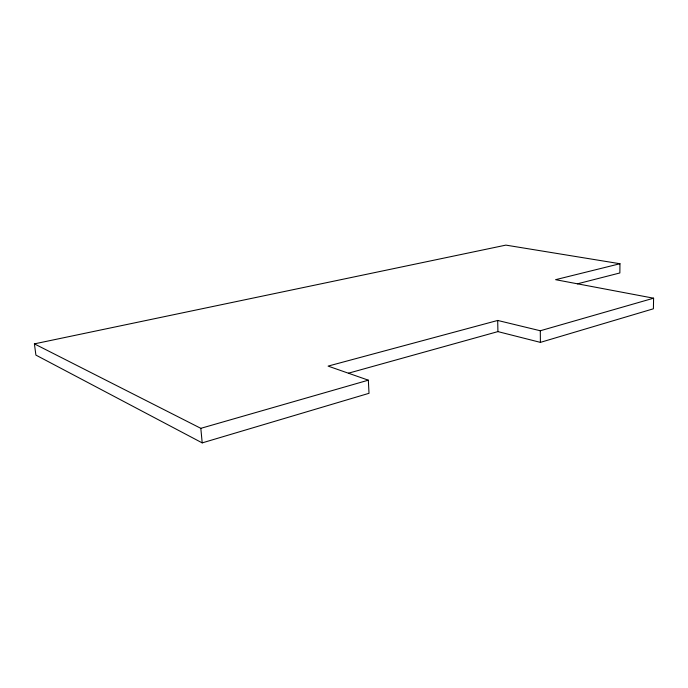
<?xml version="1.0" encoding="UTF-8"?>
<svg xmlns="http://www.w3.org/2000/svg" width="688" height="688" viewBox="0 0 688 688"><rect width="100%" height="100%" fill="white"/><g stroke="black" fill="none" stroke-linecap="round" stroke-linejoin="round"><path stroke-width="1.03" d="M348.446 373.197L497.914 331.607L540.398 342.375L653.402 308.792L653.6 298.196L540.295 330.756L497.699 320.453L328.081 366.102L368.338 380.18L369.017 393.304L202.203 442.883L35.905 355.094L34.4 343.871L505.886 245.117L619.965 263.736L619.862 272.964L577.395 283.834M34.4 343.871L200.819 428.332L368.338 380.18M619.965 263.736L555.594 279.681L653.6 298.196M200.819 428.332L202.203 442.883M497.699 320.453L497.914 331.607M540.295 330.756L540.398 342.375"/></g></svg>
